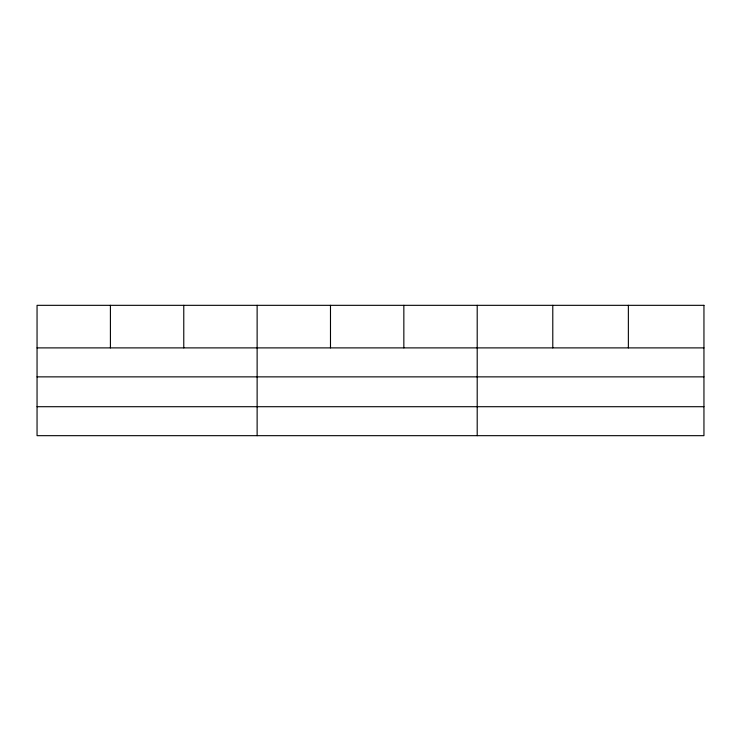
<?xml version="1.0" encoding="UTF-8"?>
<svg xmlns="http://www.w3.org/2000/svg" width="741" height="741" viewBox="0 0 741 741"><rect width="100%" height="100%" fill="white"/><g stroke="black" fill="none" stroke-linecap="round" stroke-linejoin="round"><path stroke-width="1.11" d="M37.05 347.89L703.95 347.89M37.05 376.863L703.95 376.863M37.05 406.707L703.95 406.707M628.368 305.329L628.368 347.89M552.786 305.329L552.786 347.89M477.204 305.329L477.204 435.671M403.845 305.329L403.845 347.89M330.486 305.329L330.486 347.89M257.127 305.329L257.127 435.671M183.768 305.329L183.768 347.89M110.409 305.329L110.409 347.89M703.95 305.329L37.05 305.329L37.05 435.671L703.95 435.671L703.95 305.329"/></g></svg>
